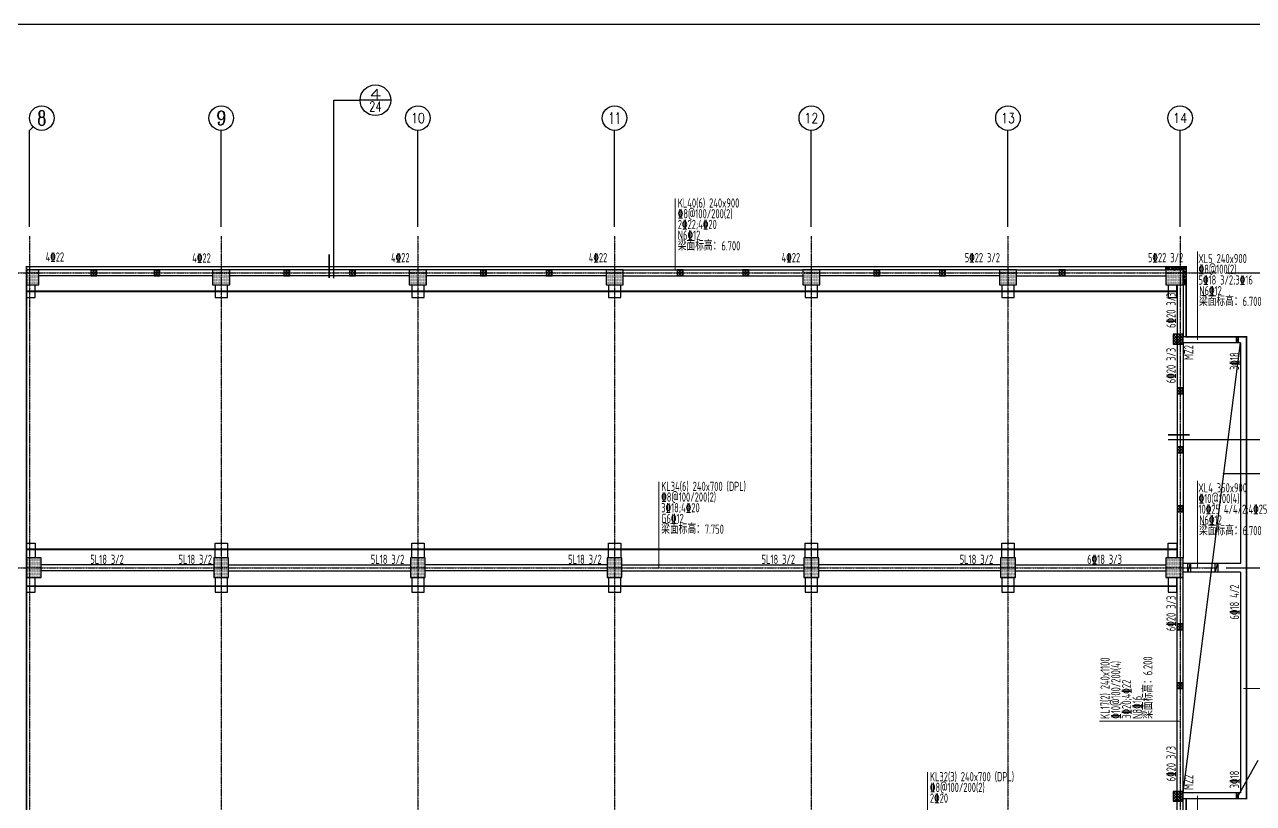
# Model space of a CAD drawing. Extents: x 254514 to 862351, y -189244 to 655075.
# Drawn here: x 321870 to 371854, y 33030 to 64728 of the extents above; entities that cross this region are included whole.
import ezdxf
from ezdxf.enums import TextEntityAlignment as Align

# ---------------------------------------------------------------- set-up
doc = ezdxf.new("R2010")
doc.units = 0
doc.header["$LTSCALE"] = 10
for name, pattern in [('CENTER', [2, 1.25, -0.25, 0.25, -0.25]), ('CENTER2', [1.125, 0.75, -0.125, 0.125, -0.125]), ('DASHED2', [0.375, 0.25, -0.125])]:
    doc.linetypes.add(name, pattern=pattern)
doc.layers.get('0').update_dxf_attribs({"linetype": 'CONTINUOUS'})
for name, color, linetype in [('1-牛腿', 6, 'CONTINUOUS'), ('AXIS_TEXT', 7, 'CONTINUOUS'), ('结-板', 30, 'CONTINUOUS'), ('结-板-标注', 2, 'CONTINUOUS'), ('结-构造柱', 2, 'CONTINUOUS'), ('结-柱', 2, 'CONTINUOUS'), ('结-柱-填充', 1, 'CONTINUOUS'), ('结-标注', 3, 'CONTINUOUS'), ('结-梁', 4, 'DASHED2'), ('结-梁-X编号', 81, 'CONTINUOUS'), ('结-梁-X钢筋', 80, 'CONTINUOUS'), ('结-梁-Y编号', 201, 'CONTINUOUS'), ('结-梁-Y钢筋', 200, 'CONTINUOUS'), ('结-轴网', 10, 'CENTER2'), ('结-轴网-标注', 14, 'CONTINUOUS')]:
    doc.layers.add(name, color=color, linetype=linetype)
doc.layers.add('结-隐线', color=59, linetype='CONTINUOUS', plot=False)
doc.styles.add('_TCH_AXIS', font='COMPLEX', dxfattribs={"bigfont": 'GBCBIG'})
doc.styles.add('_TCH_LABEL', font='COMPLEX', dxfattribs={"bigfont": 'GBCBIG'})
doc.styles.add('BW_Rein', font='tssdeng.shx', dxfattribs={"width": 0.7, "bigfont": 'hztxt-tsz.shx'})
doc.styles.add('COMPLEX', font='COMPLEX')

# ---------------------------------------------------------------- blocks, each defined once
blk = doc.blocks.new('QZF-HY-CJ-01C')
at = {"layer": '结-柱-填充'}
h = blk.add_hatch(dxfattribs=at)
h.set_pattern_fill('DOTS', color=0, scale=15)
h.set_pattern_definition([(0, (-233740.425787793, 29198.67593458889), (11.90625, 23.8125), [0, -23.8125])])
h.paths.add_polyline_path([(48579.99970543873, 48119.99999984424), (48080.00058276387, 48119.99999984424), (48080.00116559031, 47519.99999984424), (48580.00028826518, 47519.99999984424)])
h = blk.add_hatch(dxfattribs=at)
h.set_pattern_fill('DOTS', color=0, scale=15)
h.set_pattern_definition([(0, (-226170.425787793, 29198.67593458889), (11.90625, 23.8125), [0, -23.8125])])
h.paths.add_polyline_path([(56349.99970543873, 48119.99999984424), (55650.00058276387, 48119.99999984424), (55650.00116559031, 47519.99999984424), (56350.00028826518, 47519.99999984424)])
h = blk.add_hatch(dxfattribs=at)
h.set_pattern_fill('DOTS', color=0, scale=15)
h.set_pattern_definition([(0, (-218170.425787793, 29198.67593458889), (11.90625, 23.8125), [0, -23.8125])])
h.paths.add_polyline_path([(64349.99970543873, 48119.99999984424), (63650.00058276387, 48119.99999984424), (63650.00116559031, 47519.99999984424), (64350.00028826518, 47519.99999984424)])
h = blk.add_hatch(dxfattribs=at)
h.set_pattern_fill('DOTS', color=0, scale=15)
h.set_pattern_definition([(0, (-210170.425787793, 29198.67593459992), (11.90625, 23.8125), [0, -23.8125])])
h.paths.add_polyline_path([(72349.99970543873, 48119.99999985527), (71650.00058276387, 48119.99999985527), (71650.0011655903, 47519.99999985527), (72350.00028826518, 47519.99999985527)])
h = blk.add_hatch(dxfattribs=at)
h.set_pattern_fill('DOTS', color=0, scale=15)
h.set_pattern_definition([(0, (-202170.425787793, 29198.67593458889), (11.90625, 23.8125), [0, -23.8125])])
h.paths.add_polyline_path([(80349.99970543873, 48119.99999984424), (79650.00058276387, 48119.99999984424), (79650.0011655903, 47519.99999984424), (80350.00028826518, 47519.99999984424)])
h = blk.add_hatch(dxfattribs=at)
h.set_pattern_fill('DOTS', color=0, scale=15)
h.set_pattern_definition([(0, (-194170.425787793, 29198.67593459992), (11.90625, 23.8125), [0, -23.8125])])
h.paths.add_polyline_path([(88349.99970543873, 48119.99999985527), (87650.00058276387, 48119.99999985527), (87650.0011655903, 47519.99999985527), (88350.00028826518, 47519.99999985527)])
h = blk.add_hatch(dxfattribs=at)
h.set_pattern_fill('DOTS', color=0, scale=15)
h.set_pattern_definition([(0, (-187400.4257877929, 29198.67593459794), (11.90625, 23.8125), [0, -23.8125])])
h.paths.add_polyline_path([(95119.99970543885, 48119.99999985329), (94420.00058276398, 48119.99999985329), (94420.00116559042, 47519.99999985329), (95120.00028826529, 47519.99999985329)])
h = blk.add_hatch(dxfattribs=at)
h.set_pattern_fill('DOTS', color=0, scale=15)
h.set_pattern_definition([(0, (-233740.4257875978, 17278.6759348081), (11.90625, 23.8125), [0, -23.8125])])
h.paths.add_polyline_path([(48679.99956293911, 36399.99999998906), (48080.00043722789, 36399.99999998906), (48080.00116578548, 35600.00000006345), (48680.00029149669, 35600.00000006345)])
h = blk.add_hatch(dxfattribs=at)
h.set_pattern_fill('DOTS', color=0, scale=15)
h.set_pattern_definition([(0, (-226120.4257876813, 17278.67593481904), (11.90625, 23.8125), [0, -23.8125])])
h.paths.add_polyline_path([(56299.99956285564, 36400), (55700.00043714442, 36400), (55700.00116570201, 35600.00000007439), (56300.00029141322, 35600.00000007439)])
h = blk.add_hatch(dxfattribs=at)
h.set_pattern_fill('DOTS', color=0, scale=15)
h.set_pattern_definition([(0, (-218120.4257876813, 17278.67593489343), (11.90625, 23.8125), [0, -23.8125])])
h.paths.add_polyline_path([(64299.99956285564, 36400.00000007439), (63700.00043714442, 36400.00000007439), (63700.00116570201, 35600.00000014878), (64300.00029141322, 35600.00000014878)])
h = blk.add_hatch(dxfattribs=at)
h.set_pattern_fill('DOTS', color=0, scale=15)
h.set_pattern_definition([(0, (-210120.4257876813, 17278.67593489343), (11.90625, 23.8125), [0, -23.8125])])
h.paths.add_polyline_path([(72299.99956285564, 36400.00000007439), (71700.00043714442, 36400.00000007439), (71700.00116570201, 35600.00000014878), (72300.00029141322, 35600.00000014878)])
h = blk.add_hatch(dxfattribs=at)
h.set_pattern_fill('DOTS', color=0, scale=15)
h.set_pattern_definition([(0, (-202120.4257876813, 17278.67593489343), (11.90625, 23.8125), [0, -23.8125])])
h.paths.add_polyline_path([(80299.99956285564, 36400.00000007439), (79700.00043714442, 36400.00000007439), (79700.00116570201, 35600.00000014878), (80300.00029141322, 35600.00000014878)])
h = blk.add_hatch(dxfattribs=at)
h.set_pattern_fill('DOTS', color=0, scale=15)
h.set_pattern_definition([(0, (-194120.4257876813, 17278.67593489343), (11.90625, 23.8125), [0, -23.8125])])
h.paths.add_polyline_path([(88299.99956285564, 36400.00000007439), (87700.00043714442, 36400.00000007439), (87700.00116570201, 35600.00000014878), (88300.00029141322, 35600.00000014878)])
h = blk.add_hatch(dxfattribs=at)
h.set_pattern_fill('DOTS', color=0, scale=15)
h.set_pattern_definition([(0, (-187300.4257875861, 17278.6759316363), (11.90625, 23.8125), [0, -23.8125])])
h.paths.add_polyline_path([(95119.9995629508, 36399.99999681726), (94419.99963569664, 36399.99999681726), (94420.00036425423, 35599.99999689165), (95120.00029150839, 35599.99999689165)])
at = {"layer": '结-柱', "linetype": 'ByBlock', "lineweight": -2, "ltscale": 0.4, "transparency": 16777216}
for points in [[(48579.99999997544, 48119.99999998909), (48079.99999970512, 48120.00000001179), (48079.99999970512, 47520.00000001179), (48579.99999997544, 47519.99999998909)], [(56349.99999997544, 48119.99999998909), (55649.99999997544, 48119.99999998909), (55649.99999997544, 47519.99999998909), (56349.99999997544, 47519.99999998909)], [(64349.99999997544, 48119.99999998909), (63649.99999997544, 48120.00000000003), (63649.99999997544, 47520.00000000003), (64349.99999997544, 47519.99999998909)], [(72349.99999997544, 48119.99999998909), (71649.99999997544, 48119.99999998909), (71649.99999997544, 47519.99999998909), (72349.99999997544, 47519.99999998909)], [(80349.99999997544, 48119.99999998909), (79649.99999997544, 48119.99999998909), (79649.99999997544, 47519.99999998909), (80349.99999997544, 47519.99999998909)], [(88349.99999997544, 48120.00000000012), (87649.99999997544, 48120.00000000012), (87649.99999997544, 47520.00000000012), (88349.99999997544, 47520.00000000012)], [(95119.99999999756, 48119.99999998917), (94419.99999997555, 48119.99999998917), (94419.99999997538, 47519.999999989), (95119.99999999738, 47519.999999989)], [(48679.99999997544, 36400), (48080, 36400), (48080, 35600), (48679.99999997544, 35600)], [(56300, 36400), (55700, 36400), (55700, 35600), (56300, 35600)], [(64300, 36400.00000000003), (63700, 36400.00000000003), (63700, 35600.00000000003), (64300, 35600.00000000003)], [(72299.99999999994, 36400.00000000006), (71699.99999999994, 36400.00000000006), (71699.99999999994, 35600.00000000006), (72299.99999999994, 35600.00000000006)], [(80299.99999999994, 36400.00000000006), (79699.99999999994, 36400.00000000006), (79699.99999999994, 35600.00000000006), (80299.99999999994, 35600.00000000006)], [(88299.99999999994, 36400.00000000006), (87699.99999999994, 36400.00000000006), (87699.99999999994, 35600.00000000006), (88299.99999999994, 35600.00000000006)], [(95120.00000009511, 36399.99999674293), (94419.99999997544, 36400), (94419.99999997544, 35600), (95120.00000009511, 35599.99999674293)]]:
    blk.add_lwpolyline(points, close=True, dxfattribs=at)
blk = doc.blocks.new('_AXISO')
blk.add_circle((0, 0), 0.5)
at = {"layer": 'AXIS_TEXT', "style": 'COMPLEX', "width": 1.041666666666667}
blk.add_attdef('A', text='', height=0.56, dxfattribs=at).set_placement((-0.25, -0.28), (0.25, -0.28), align=Align.FIT)
blk = doc.blocks.new('QZF-HY-CJ-01A')
at = {"layer": '结-轴网'}
for p, q in [((48200, 49500), (48200, -1500)), ((56000, 49500), (56000, -1500)), ((64000, 49500), (64000, -1500)), ((72000, 49500), (72000, -1500)), ((80000, 49500), (80000, -1500)), ((88000, 49500), (88000, -1500)), ((95000, 49500), (95000, -1500)), ((-969.8324323161505, 48000), (96500, 48000)), ((-969.8324323161505, 36000), (96500, 36000))]:
    blk.add_line(p, q, dxfattribs=at)
at = {"layer": '结-轴网-标注'}
for p, q in [((48346.44660940673, 53946.44660940673), (48200, 53800)), ((48200.00000000908, 49875), (48200, 53800)), ((56000.00000000908, 49875), (56000, 53800)), ((64000.00000000908, 49875), (64000, 53800)), ((72000.00000000908, 49875), (72000, 53800)), ((80000.00000000908, 49875), (80000, 53800)), ((88000.00000000908, 49875), (88000, 53800)), ((95000.00000000908, 49875), (95000, 53800)), ((96875, 48000.00000000745), (101800, 48000)), ((96875, 36000.00000000745), (101800, 36000))]:
    blk.add_line(p, q, dxfattribs=at)
ref = blk.add_blockref('_AXISO', (48700, 54300), dxfattribs=dict(at, xscale=1000, yscale=1000, zscale=1000))
ref.add_attrib('A', '8', dxfattribs={"layer": 'AXIS_TEXT', "height": 582.4352060364905, "style": '_TCH_AXIS'}).set_placement((48505.85493132123, 54008.78239698173), (48894.14506867889, 54008.78239698173), align=Align.FIT)
ref = blk.add_blockref('_AXISO', (56000, 54300), dxfattribs=dict(at, xscale=1000, yscale=1000, zscale=1000))
ref.add_attrib('A', '9', dxfattribs={"layer": 'AXIS_TEXT', "height": 582.4352060364905, "style": '_TCH_AXIS'}).set_placement((55805.85493132123, 54008.78239698173), (56194.14506867889, 54008.78239698173), align=Align.FIT)
ref = blk.add_blockref('_AXISO', (64000, 54300), dxfattribs=dict(at, xscale=1000, yscale=1000, zscale=1000))
ref.add_attrib('A', '10', dxfattribs={"layer": 'AXIS_TEXT', "height": 410.55686850629, "style": '_TCH_AXIS'}).set_placement((63716.52025745995, 54094.72156574694), (64283.47974254005, 54094.72156574694), align=Align.FIT)
ref = blk.add_blockref('_AXISO', (72000, 54300), dxfattribs=dict(at, xscale=1000, yscale=1000, zscale=1000))
ref.add_attrib('A', '11', dxfattribs={"layer": 'AXIS_TEXT', "height": 460.9532255079627, "style": '_TCH_AXIS'}).set_placement((71736.59815685265, 54069.52338724607), (72263.40184314747, 54069.52338724607), align=Align.FIT)
ref = blk.add_blockref('_AXISO', (80000, 54300), dxfattribs=dict(at, xscale=1000, yscale=1000, zscale=1000))
ref.add_attrib('A', '12', dxfattribs={"layer": 'AXIS_TEXT', "height": 410.5568685062899, "style": '_TCH_AXIS'}).set_placement((79716.52025745995, 54094.72156574694), (80283.47974254005, 54094.72156574694), align=Align.FIT)
ref = blk.add_blockref('_AXISO', (88000, 54300), dxfattribs=dict(at, xscale=1000, yscale=1000, zscale=1000))
ref.add_attrib('A', '13', dxfattribs={"layer": 'AXIS_TEXT', "height": 410.55686850629, "style": '_TCH_AXIS'}).set_placement((87716.52025745995, 54094.72156574694), (88283.47974254005, 54094.72156574694), align=Align.FIT)
ref = blk.add_blockref('_AXISO', (95000, 54300), dxfattribs=dict(at, xscale=1000, yscale=1000, zscale=1000))
ref.add_attrib('A', '14', dxfattribs={"layer": 'AXIS_TEXT', "height": 392.5937016186606, "style": '_TCH_AXIS'}).set_placement((94710.2284583291, 54103.70314919064), (95289.7715416709, 54103.70314919064), align=Align.FIT)
blk = doc.blocks.new('qzf-hy-gzz-1c')
at = {"layer": '结-构造柱', "linetype": 'Continuous'}
h = blk.add_hatch(dxfattribs=at)
h.set_pattern_fill('ANSI37', color=256, scale=25)
h.set_pattern_definition([(45, (-227444.6689718787, -7447.33279931685), (-56.1266007566822, 56.12660075668221), []), (135, (-227444.6689718787, -7447.33279931685), (-56.12660075668221, -56.1266007566822), [])])
h.paths.add_polyline_path([(50694.999999983, 47880), (50934.999999983, 47880), (50934.999999983, 48120), (50694.999999983, 48120)])
h = blk.add_hatch(dxfattribs=at)
h.set_pattern_fill('ANSI37', color=256, scale=25)
h.set_pattern_definition([(45, (-224874.6689718469, -7447.33279931685), (-56.1266007566822, 56.12660075668221), []), (135, (-224874.6689718469, -7447.33279931685), (-56.12660075668221, -56.1266007566822), [])])
h.paths.add_polyline_path([(53265.00000001478, 47880), (53505.00000001478, 47880), (53505.00000001478, 48120), (53265.00000001478, 48120)])
h = blk.add_hatch(dxfattribs=at)
h.set_pattern_fill('ANSI37', color=256, scale=25)
h.set_pattern_definition([(45, (-219594.6689718469, -7447.33279931685), (-56.1266007566822, 56.12660075668221), []), (135, (-219594.6689718469, -7447.33279931685), (-56.12660075668221, -56.1266007566822), [])])
h.paths.add_polyline_path([(58545.00000001478, 47880), (58785.00000001478, 47880), (58785.00000001478, 48120), (58545.00000001478, 48120)])
h = blk.add_hatch(dxfattribs=at)
h.set_pattern_fill('ANSI37', color=256, scale=25)
h.set_pattern_definition([(45, (-216924.6689718787, -7447.33279931685), (-56.1266007566822, 56.12660075668221), []), (135, (-216924.6689718787, -7447.33279931685), (-56.12660075668221, -56.1266007566822), [])])
h.paths.add_polyline_path([(61214.999999983, 47880), (61454.999999983, 47880), (61454.999999983, 48120), (61214.999999983, 48120)])
h = blk.add_hatch(dxfattribs=at)
h.set_pattern_fill('ANSI37', color=256, scale=25)
h.set_pattern_definition([(45, (-211594.6689718151, -7447.33279931685), (-56.1266007566822, 56.12660075668221), []), (135, (-211594.6689718151, -7447.33279931685), (-56.12660075668221, -56.1266007566822), [])])
h.paths.add_polyline_path([(66545.00000004657, 47880), (66785.00000004657, 47880), (66785.00000004657, 48120), (66545.00000004657, 48120)])
h = blk.add_hatch(dxfattribs=at)
h.set_pattern_fill('ANSI37', color=256, scale=25)
h.set_pattern_definition([(45, (-208924.6689718787, -7447.33279931685), (-56.1266007566822, 56.12660075668221), []), (135, (-208924.6689718787, -7447.33279931685), (-56.12660075668221, -56.1266007566822), [])])
h.paths.add_polyline_path([(69214.999999983, 47880), (69454.999999983, 47880), (69454.999999983, 48120), (69214.999999983, 48120)])
h = blk.add_hatch(dxfattribs=at)
h.set_pattern_fill('ANSI37', color=256, scale=25)
h.set_pattern_definition([(45, (-203594.6689718151, -7447.33279931685), (-56.1266007566822, 56.12660075668221), []), (135, (-203594.6689718151, -7447.33279931685), (-56.12660075668221, -56.1266007566822), [])])
h.paths.add_polyline_path([(74545.00000004657, 47880), (74785.00000004657, 47880), (74785.00000004657, 48120), (74545.00000004657, 48120)])
h = blk.add_hatch(dxfattribs=at)
h.set_pattern_fill('ANSI37', color=256, scale=25)
h.set_pattern_definition([(45, (-200924.6689718786, -7447.332799317082), (-56.1266007566822, 56.12660075668221), []), (135, (-200924.6689718786, -7447.332799317082), (-56.12660075668221, -56.1266007566822), [])])
h.paths.add_polyline_path([(77214.99999998306, 47879.99999999977), (77454.99999998306, 47879.99999999977), (77454.99999998306, 48119.99999999977), (77214.99999998306, 48119.99999999977)])
h = blk.add_hatch(dxfattribs=at)
h.set_pattern_fill('ANSI37', color=256, scale=25)
h.set_pattern_definition([(45, (-195594.6689718469, -7447.332799317082), (-56.1266007566822, 56.12660075668221), []), (135, (-195594.6689718469, -7447.332799317082), (-56.12660075668221, -56.1266007566822), [])])
h.paths.add_polyline_path([(82545.00000001478, 47879.99999999977), (82785.00000001478, 47879.99999999977), (82785.00000001478, 48119.99999999977), (82545.00000001478, 48119.99999999977)])
h = blk.add_hatch(dxfattribs=at)
h.set_pattern_fill('ANSI37', color=256, scale=25)
h.set_pattern_definition([(45, (-192924.668971815, -7447.332799317082), (-56.1266007566822, 56.12660075668221), []), (135, (-192924.668971815, -7447.332799317082), (-56.12660075668221, -56.1266007566822), [])])
h.paths.add_polyline_path([(85215.00000004662, 47879.99999999977), (85455.00000004662, 47879.99999999977), (85455.00000004662, 48119.99999999977), (85215.00000004662, 48119.99999999977)])
h = blk.add_hatch(dxfattribs=at)
h.set_pattern_fill('ANSI37', color=256, scale=25)
h.set_pattern_definition([(45, (-188059.6689721468, -7447.332799358468), (-56.1266007566822, 56.12660075668221), []), (135, (-188059.6689721468, -7447.332799358468), (-56.12660075668221, -56.1266007566822), [])])
h.paths.add_polyline_path([(90079.9999997149, 47879.9999999585), (90319.9999997149, 47879.9999999585), (90319.9999997149, 48119.99999990026), (90079.9999997149, 48119.99999990026)])
h = blk.add_hatch(dxfattribs=at)
h.set_pattern_fill('ANSI37', color=256, scale=25)
h.set_pattern_definition([(45, (-183259.668971863, -10167.33279931932), (-56.1266007566822, 56.12660075668221), []), (135, (-183259.668971863, -10167.33279931932), (-56.12660075668221, -56.1266007566822), [])])
h.paths.add_polyline_path([(94719.99999999866, 45099.99999999753), (95119.99999999866, 45099.99999999753), (95119.99999999866, 45499.99999999753), (94719.99999999866, 45499.99999999753)])
h = blk.add_hatch(dxfattribs=at)
h.set_pattern_fill('ANSI37', color=256, scale=25)
h.set_pattern_definition([(45, (-183259.668971863, -12247.3327989222), (-56.1266007566822, 56.12660075668221), []), (135, (-183259.668971863, -12247.3327989222), (-56.12660075668221, -56.1266007566822), [])])
h.paths.add_polyline_path([(94879.99999999866, 43080.00000039465), (95119.99999999866, 43080.00000039465), (95119.99999999866, 43320.00000039465), (94879.99999999866, 43320.00000039465)])
h = blk.add_hatch(dxfattribs=at)
h.set_pattern_fill('ANSI37', color=256, scale=25)
h.set_pattern_definition([(45, (-183259.6689718629, -14647.33279901743), (-56.1266007566822, 56.12660075668221), []), (135, (-183259.6689718629, -14647.33279901743), (-56.12660075668221, -56.1266007566822), [])])
h.paths.add_polyline_path([(94879.99999999878, 40680.0000002993), (95119.99999999878, 40680.0000002993), (95119.99999999878, 40920.0000002993), (94879.99999999878, 40920.0000002993)])
h = blk.add_hatch(dxfattribs=at)
h.set_pattern_fill('ANSI37', color=256, scale=25)
h.set_pattern_definition([(45, (-183259.6689718627, -17047.33279911312), (-56.1266007566822, 56.12660075668221), []), (135, (-183259.6689718627, -17047.33279911312), (-56.12660075668221, -56.1266007566822), [])])
h.paths.add_polyline_path([(94879.99999999895, 38280.00000020373), (95119.99999999895, 38280.00000020373), (95119.99999999895, 38520.00000020373), (94879.99999999895, 38520.00000020373)])
h = blk.add_hatch(dxfattribs=at)
h.set_pattern_fill('ANSI37', color=256, scale=25)
h.set_pattern_definition([(45, (-183259.6689718624, -21847.33279920835), (-56.1266007566822, 56.12660075668221), []), (135, (-183259.6689718624, -21847.33279920835), (-56.12660075668221, -56.1266007566822), [])])
h.paths.add_polyline_path([(94879.99999999924, 33480.0000001085), (95119.99999999924, 33480.0000001085), (95119.99999999924, 33720.0000001085), (94879.99999999924, 33720.0000001085)])
h = blk.add_hatch(dxfattribs=at)
h.set_pattern_fill('ANSI37', color=256, scale=25)
h.set_pattern_definition([(45, (-183259.6689718626, -24247.33279924002), (-56.1266007566822, 56.12660075668221), []), (135, (-183259.6689718626, -24247.33279924002), (-56.12660075668221, -56.1266007566822), [])])
h.paths.add_polyline_path([(94879.99999999901, 31080.00000007672), (95119.99999999901, 31080.00000007672), (95119.99999999901, 31320.00000007672), (94879.99999999901, 31320.00000007672)])
h = blk.add_hatch(dxfattribs=at)
h.set_pattern_fill('ANSI37', color=256, scale=25)
h.set_pattern_definition([(45, (-183259.668971863, -28667.33279931929), (-56.1266007566822, 56.12660075668221), []), (135, (-183259.668971863, -28667.33279931929), (-56.12660075668221, -56.1266007566822), [])])
h.paths.add_polyline_path([(94719.99999999866, 26499.99999999756), (95119.99999999866, 26499.99999999756), (95119.99999999866, 26899.99999999756), (94719.99999999866, 26899.99999999756)])
for points in [[(50694.999999983, 47880), (50934.999999983, 47880), (50934.999999983, 48120), (50694.999999983, 48120)], [(53265.00000001478, 47880), (53505.00000001478, 47880), (53505.00000001478, 48120), (53265.00000001478, 48120)], [(58545.00000001478, 47880), (58785.00000001478, 47880), (58785.00000001478, 48120), (58545.00000001478, 48120)], [(61214.999999983, 47880), (61454.999999983, 47880), (61454.999999983, 48120), (61214.999999983, 48120)], [(66545.00000004657, 47880), (66785.00000004657, 47880), (66785.00000004657, 48120), (66545.00000004657, 48120)], [(69214.999999983, 47880), (69454.999999983, 47880), (69454.999999983, 48120), (69214.999999983, 48120)], [(74545.00000004657, 47880), (74785.00000004657, 47880), (74785.00000004657, 48120), (74545.00000004657, 48120)], [(77214.99999998306, 47879.99999999977), (77454.99999998306, 47879.99999999977), (77454.99999998306, 48119.99999999977), (77214.99999998306, 48119.99999999977)], [(82545.00000001478, 47879.99999999977), (82785.00000001478, 47879.99999999977), (82785.00000001478, 48119.99999999977), (82545.00000001478, 48119.99999999977)], [(85215.00000004662, 47879.99999999977), (85455.00000004662, 47879.99999999977), (85455.00000004662, 48119.99999999977), (85215.00000004662, 48119.99999999977)], [(90079.9999997149, 47879.9999999585), (90319.9999997149, 47879.9999999585), (90319.9999997149, 48119.99999990026), (90079.9999997149, 48119.99999990026)], [(94719.99999999866, 45099.99999999753), (95119.99999999866, 45099.99999999753), (95119.99999999866, 45499.99999999753), (94719.99999999866, 45499.99999999753)], [(94879.99999999866, 43080.00000039465), (95119.99999999866, 43080.00000039465), (95119.99999999866, 43320.00000039465), (94879.99999999866, 43320.00000039465)], [(94879.99999999878, 40680.0000002993), (95119.99999999878, 40680.0000002993), (95119.99999999878, 40920.0000002993), (94879.99999999878, 40920.0000002993)], [(94879.99999999895, 38280.00000020373), (95119.99999999895, 38280.00000020373), (95119.99999999895, 38520.00000020373), (94879.99999999895, 38520.00000020373)], [(94879.99999999924, 33480.0000001085), (95119.99999999924, 33480.0000001085), (95119.99999999924, 33720.0000001085), (94879.99999999924, 33720.0000001085)], [(94879.99999999901, 31080.00000007672), (95119.99999999901, 31080.00000007672), (95119.99999999901, 31320.00000007672), (94879.99999999901, 31320.00000007672)], [(94719.99999999866, 26499.99999999756), (95119.99999999866, 26499.99999999756), (95119.99999999866, 26899.99999999756), (94719.99999999866, 26899.99999999756)]]:
    blk.add_lwpolyline(points, close=True, dxfattribs=at)
at = {"layer": '结-构造柱', "linetype": 'Continuous', "style": 'BW_Rein', "width": 0.7}
for p in [(95538.50599755906, 44756.7675956905), (95538.50599755906, 27263.76858498139)]:
    blk.add_text('MZ2', height=375, rotation=90, dxfattribs=at).set_placement(p, align=Align.CENTER)

msp = doc.modelspace()

# ---------------------------------------------------------------- hatches: boundary and pattern name
at = {"layer": '结-柱-填充'}
h = msp.add_hatch(dxfattribs=at)
h.set_pattern_fill('ARMORED', color=256, scale=25)
h.set_pattern_definition([(49.99999999999999, (196160.2947508423, -230000.0000000596), (179.3150456501884, -15.68803374564878), [18.75, -206.25]), (355, (196160.2947508423, -230000.0000000596), (-34.68783340325, 188.048033425003), [15, -165]), (100.4514, (196175.2376708423, -230001.3073350596), (144.6273454285054, 172.3598855152384), [15.9350475, -175.285528]), (46.18420000000002, (196160.2947508423, -229950.0000000596), (266.8102621564111, -41.37975358225452), [28.12499999999996, -309.3749999999993]), (96.6356, (196182.5289370923, -229953.4483268096), (233.6656763871758, 243.5294677251104), [23.902572, -262.92825]), (351.1842, (196160.2947508423, -229950.0000000596), (233.6654862834068, 243.5296502313311), [22.5, -247.5]), (21, (196185.2947508423, -229962.5000000596), (149.2267630296154, -100.6547226663347), [18.75, -206.25]), (326.0000000000001, (196185.2947508423, -229962.5000000596), (60.82883298039543, 181.2875112617133), [15, -165]), (71.4514, (196197.7303090923, -229970.8879015596), (210.0556571453725, 80.6326241774881), [15.9350475, -175.285528]), (37.50000000000001, (196160.2947508423, -230000.0000000596), (3.039963829322667, 83.22346345782788), [0, -163, 0, -167.5, 0, -165.625]), (7.499999999999999, (196160.2947508423, -230000.0000000596), (65.76738436053715, 98.60292797059006), [0, -95.5, 0, -159.25, 0, -63.125]), (327.5, (196104.5447508423, -230000.0000000596), (133.4556090431022, -5.638717933594939), [0, -62.5, 0, -195, 0, -258.75]), (317.5, (196079.5447508423, -230000.0000000596), (145.7965423355966, 25.02624558307943), [0, -81.25, 0, -129.5, 0, -183.75]), (45, (196160.2947508423, -230000.0000000596), (-88.38834764831843, 88.38834764831844), [])])
h.paths.add_polyline_path([(368290.4269516243, 54741.32406521865), (368290.4269513547, 54871.32406519863), (369120.4269518011, 54871.3240651963), (369120.4269515211, 54141.32406518978), (368990.4269515211, 54141.32406518978), (368990.4269515267, 54741.3240652282)])

# ---------------------------------------------------------------- linework, layer by layer
at = {"layer": '1-牛腿'}
for p, q in [((321950.4269497395, 54141.32406526651), (321950.4269497395, 53621.32406520544)), ((322300.4269497395, 53621.32406520544), (322300.4269497395, 54141.32406526651)), ((329620.426956445, 54141.32406524442), (329620.426956445, 53621.32406516997)), ((330120.426956445, 53621.32406516997), (330120.426956445, 54141.32406524442)), ((337620.426956445, 54141.32406524989), (337620.426956445, 53621.32406517545)), ((338120.426956445, 53621.32406517545), (338120.426956445, 54141.32406524989)), ((345620.426956445, 54141.32406532976), (345620.426956445, 53621.32406525531)), ((346120.426956445, 53621.32406525531), (346120.426956445, 54141.32406532976)), ((353620.4269564204, 54141.32406524442), (353620.4269564204, 53621.32406516997)), ((354120.4269564204, 53621.32406516997), (354120.4269564204, 54141.32406524442)), ((361620.426956445, 54141.32406525545), (361620.426956445, 53621.324065181)), ((362120.426956445, 53621.324065181), (362120.426956445, 54141.32406525545)), ((368390.4269496446, 54141.32406524433), (368390.4269496446, 53621.26156523266)), ((368740.4269496446, 53621.26156523266), (368740.4269496446, 54141.32406524432)), ((321950.4269497395, 53621.32406520544), (322300.4269497395, 53621.32406520544)), ((329620.426956445, 53621.32406516997), (330120.426956445, 53621.32406516997)), ((337620.426956445, 53621.32406517545), (338120.426956445, 53621.32406517545)), ((345620.426956445, 53621.32406525531), (346120.426956445, 53621.32406525531)), ((353620.4269564204, 53621.32406516997), (354120.4269564204, 53621.32406516997)), ((361620.426956445, 53621.324065181), (362120.426956445, 53621.324065181)), ((368390.4269496445, 53621.26156523266), (368740.4269496446, 53621.26156523266)), ((321950.4269533833, 43021.32406530521), (321950.4269533833, 43621.32406525534)), ((321950.4269533832, 43621.32406525534), (322300.4269533833, 43621.32406525534)), ((322300.4269533833, 43621.32406525534), (322300.4269533833, 43021.32406530521)), ((329620.4269533833, 43021.32406525534), (329620.4269533833, 43621.32406525535)), ((329620.4269533833, 43621.32406525535), (330120.4269533833, 43621.32406525535)), ((330120.4269533833, 43621.32406525535), (330120.4269533833, 43021.32406525534)), ((337620.4269533833, 43021.32406525534), (337620.4269533833, 43621.32406525535)), ((337620.4269533833, 43621.32406525535), (338120.4269533833, 43621.32406525535)), ((338120.4269533833, 43621.32406525535), (338120.4269533833, 43021.32406525534)), ((345620.4269533833, 43021.32406525534), (345620.4269533833, 43621.32406525535)), ((345620.4269533833, 43621.32406525535), (346120.4269533833, 43621.32406525535)), ((346120.4269533833, 43621.32406525535), (346120.4269533833, 43021.32406525534)), ((353620.4269533833, 43021.32406525534), (353620.4269533833, 43621.32406525535)), ((353620.4269533833, 43621.32406525535), (354120.4269533833, 43621.32406525535)), ((354120.4269533833, 43621.32406525535), (354120.4269533833, 43021.32406525534)), ((361620.4269533833, 43021.32406525534), (361620.4269533833, 43621.32406525535)), ((361620.4269533833, 43621.32406525535), (362120.4269533833, 43621.32406525535)), ((362120.4269533833, 43621.32406525535), (362120.4269533833, 43021.32406525534)), ((368390.4269533833, 43021.32406199827), (368390.4269533833, 43621.26156199824)), ((368390.4269533833, 43621.26156199824), (368740.4269533833, 43621.26156199824)), ((368740.4269533833, 43621.26156199824), (368740.4269533833, 43021.32406199827)), ((321950.4269533833, 42221.32406520547), (321950.4269533833, 41621.32406525532)), ((322300.4269533833, 41621.32406525532), (322300.4269533833, 42221.32406520547)), ((329620.4269533833, 42221.32406525534), (329620.4269533833, 41621.38656525534)), ((330120.4269533833, 41621.38656525534), (330120.4269533833, 42221.32406525534)), ((337620.4269533833, 42221.32406525534), (337620.4269533833, 41621.38656525534)), ((338120.4269533833, 41621.38656525534), (338120.4269533833, 42221.32406525534)), ((345620.4269533833, 42221.32406525534), (345620.4269533833, 41621.38656525534)), ((346120.4269533833, 41621.38656525534), (346120.4269533833, 42221.32406525534)), ((353620.4269533833, 42221.32406525534), (353620.4269533833, 41621.38656525534)), ((354120.4269533833, 41621.38656525534), (354120.4269533833, 42221.32406525534)), ((361620.4269533833, 42221.32406525534), (361620.4269533833, 41621.38656525534)), ((362120.4269533833, 41621.38656525534), (362120.4269533833, 42221.32406525534)), ((368390.4269533833, 42221.32406199827), (368390.4269533833, 41621.38656199824)), ((368740.4269533833, 41621.38656199824), (368740.4269533833, 42221.32406199827)), ((321950.4269533832, 41621.32406525532), (322300.4269533833, 41621.32406525532)), ((329620.4269533833, 41621.38656525534), (330120.4269533833, 41621.38656525534)), ((337620.4269533833, 41621.38656525534), (338120.4269533833, 41621.38656525534)), ((345620.4269533833, 41621.38656525534), (346120.4269533833, 41621.38656525534)), ((353620.4269533833, 41621.38656525534), (354120.4269533833, 41621.38656525534)), ((361620.4269533833, 41621.38656525534), (362120.4269533833, 41621.38656525534)), ((368390.4269533833, 41621.38656199824), (368740.4269533833, 41621.38656199824))]:
    msp.add_line(p, q, dxfattribs=at)
at = {"layer": '1-牛腿', "linetype": 'CENTER', "const_width": 75}
for points in [[(368740.4269533833, 53871.32406525533), (321950.4269533833, 53871.32406525533)], [(368740.4269533833, 43371.32406525535), (321950.4269533833, 43371.32406525535)], [(368740.4269533833, 41871.32406525533), (321950.4269533833, 41871.32406525533)]]:
    msp.add_lwpolyline(points, dxfattribs=at)
at = {"layer": '结-板', "const_width": 60}
msp.add_lwpolyline([(321950.4269533832, 54871.32406525849), (321950.4269533774, 6371.32406413529), (329750.4269533833, 6371.324063953682), (329750.4269533833, 4821.324064323999), (337990.4269533833, 4821.324064323999), (337990.4269533833, 6371.324063761815), (346120.4269533557, 6371.324063569744), (346120.4269534062, 15921.32406525532), (356870.4269533834, 15921.32406525651), (356870.4269533837, 30371.32406526417), (369120.4269533757, 30371.32406500919), (369120.4269533739, 33221.32406525288), (371570.4269533832, 33221.32406525288), (371570.4269533833, 52021.32406525288), (369120.4269533631, 52021.32406525142), (369120.4269533604, 54871.32406524286)], close=True, dxfattribs=at)
at = {"layer": '结-板-标注'}
for p, q in [((371155.4269533833, 52021.32406525287), (371155.4269533833, 51781.32406525293)), ((371155.4269533833, 52021.32406525293), (371230.4269533833, 51781.32406525293)), ((371230.4269533833, 52021.32406525287), (371230.4269533833, 51781.32406525293)), ((369191.1839319397, 42442.88788761699), (369300.6147652682, 42799.76024289371)), ((370296.7935012769, 42439.45170997646), (370406.2243346054, 42796.32406525317)), ((371230.4269533833, 33341.32406525291), (372044.9066589467, 34793.77590828028)), ((371155.4269533833, 33461.32406525288), (371155.4269533833, 33221.32406525293)), ((371155.4269533833, 33461.32406525293), (371230.4269533833, 33221.32406525293)), ((371230.4269533833, 33461.32406525288), (371230.4269533833, 33221.32406525293))]:
    msp.add_line(p, q, dxfattribs=at)
for points in [[(369191.1839319397, 42799.76024289371), (369300.6147652682, 42799.76024289371), (369300.6147652682, 42442.88788761699), (369191.1839319397, 42442.88788761699)], [(370296.7935012769, 42799.76024289371), (370406.2243346054, 42799.76024289371), (370406.2243346054, 42442.88788761699), (370296.7935012769, 42442.88788761699)]]:
    msp.add_lwpolyline(points, close=True, dxfattribs=at)
at = {"layer": '结-柱'}
msp.add_lwpolyline([(368290.4269516243, 54741.32406521865), (368290.4269513547, 54871.32406519863), (369120.4269518011, 54871.3240651963), (369120.4269515211, 54141.32406518978), (368990.4269515211, 54141.32406518978), (368990.4269515267, 54741.3240652282)], close=True, dxfattribs=at)
at = {"layer": '结-标注'}
for p, q in [((334450.427906304, 61647.85008173189), (335516.2347821152, 61647.85008173189)), ((334450.427906304, 54409.55954549587), (334450.427906304, 61647.85008173189)), ((336766.2347821152, 61647.85008173189), (335516.2347821152, 61647.85008173189)), ((368990.4269565581, 33461.32406525288), (371330.4269533833, 51781.32406525288)), ((368385.038031897, 47842.73423030166), (370827.128803559, 47842.73423030166)), ((370827.128803559, 47842.73423030166), (375315.8378409672, 47842.73423030166)), ((370643.1203641312, 46452.9666789516), (372381.2864757686, 46452.9666789516))]:
    msp.add_line(p, q, dxfattribs=at)
at = {"layer": '结-标注', "const_width": 62.5}
for points in [[(334262.927906304, 54409.55954549587), (334262.927906304, 55370.28657190813)], [(368385.038031897, 48030.23423030166), (369256.8597954059, 48030.23423030166)]]:
    msp.add_lwpolyline(points, dxfattribs=at)
at = {"layer": '结-标注', "const_width": 39.75}
msp.add_lwpolyline([(370627.0578563762, 46452.9666789516, 1), (370667.3078563762, 46452.9666789516, 1)], format="xyb", close=True, dxfattribs=at)
at = {"layer": '结-标注'}
msp.add_circle((336141.2347821152, 61647.85008173189), 625, dxfattribs=at)
at = {"layer": '结-梁', "linetype": 'ByBlock'}
for p, q in [((329520.4269533587, 54741.32406521914), (322450.4269533587, 54741.32406522262)), ((329520.4269533587, 54501.32406521914), (322450.4269533587, 54501.32406522262)), ((337520.4269533587, 54741.32406519521), (330220.4269533587, 54741.32406519881)), ((337520.4269533587, 54501.32406519521), (330220.4269533587, 54501.32406519881)), ((345520.4269533587, 54741.32406519521), (338220.4269533587, 54741.32406519881)), ((345520.4269533587, 54501.32406519521), (338220.4269533587, 54501.32406519881)), ((346220.4269533587, 54741.32406519521), (353520.4269533587, 54741.32406519881)), ((346220.4269533587, 54501.32406519521), (353520.4269533587, 54501.32406519881)), ((361520.4269533587, 54741.32406519521), (354220.4269533587, 54741.32406519881)), ((361520.4269533587, 54501.32406519521), (354220.4269533587, 54501.32406519881)), ((362220.4269533587, 54741.32406519521), (368290.4269533588, 54741.3240651982)), ((362220.4269533587, 54501.32406519521), (368290.4269533588, 54501.3240651982)), ((368750.4269565533, 54141.32406524433), (368750.4269565539, 43021.32406311497)), ((368990.4269565533, 54141.32406524433), (368990.4269565535, 52021.32406525288)), ((371570.4269533833, 52021.32406525288), (368990.4269565535, 52021.32406525288)), ((371570.4269533833, 52021.32406525288), (371570.4269533833, 33221.32406525291)), ((371330.4269533833, 51781.32406525288), (368990.4269565535, 51781.32406525288)), ((368990.4269565535, 51781.32406525288), (368990.4269565539, 43021.32406199826)), ((371330.4269533833, 51781.32406525288), (371330.4269533833, 42796.32406525666)), ((329570.4269533833, 42741.32406526956), (322550.4269533587, 42741.32406524615)), ((329570.4269533833, 42501.32406526956), (322550.4269533587, 42501.32406524615)), ((330170.4269533833, 42741.32406526956), (337570.4269533833, 42741.32406524488)), ((330170.4269533833, 42501.32406526956), (337570.4269533833, 42501.32406524488)), ((345570.4269533833, 42741.32406526955), (338170.4269533833, 42741.32406524488)), ((345570.4269533833, 42501.32406526955), (338170.4269533833, 42501.32406524488)), ((346170.4269533833, 42741.32406526955), (353570.4269533833, 42741.32406524488)), ((346170.4269533833, 42501.32406526955), (353570.4269533833, 42501.32406524488)), ((361570.4269533833, 42741.32406526955), (354170.4269533833, 42741.32406524488)), ((361570.4269533833, 42501.32406526955), (354170.4269533833, 42501.32406524488)), ((362170.4269533833, 42741.32406526955), (368290.4269533587, 42741.32406524528)), ((362170.4269533833, 42501.32406526955), (368290.4269533587, 42501.32406524528)), ((371330.4269533833, 42796.32406525663), (368990.4269534784, 42796.3240652488)), ((368750.4269565593, 31101.32406525253), (368750.4269565539, 42221.32406311497)), ((371330.4269533833, 42446.3240652566), (368990.4269534784, 42446.3240652488)), ((368990.4269565581, 33461.32406525288), (368990.4269565539, 42221.32406199826)), ((371330.4269533833, 42446.3240652566), (371330.4269533833, 33461.32406525288)), ((371330.4269533833, 33461.32406525288), (368990.4269565583, 33461.32406525288)), ((371570.4269533833, 33221.32406525291), (368990.4269565584, 33221.32406525291)), ((368990.4269565593, 31101.32406525183), (368990.4269565584, 33221.32406525291))]:
    msp.add_line(p, q, dxfattribs=at)
at = {"layer": '结-梁-X编号', "lineweight": 18}
for p, q in [((348340.0664930773, 54746.32406524442), (348340.0664930773, 57651.32406524442)), ((369578.1849535731, 51901.32406522307), (369578.1849535731, 55490.72714231833)), ((347666.4319250827, 42621.32406524442), (347666.4319250827, 46121.32406524442)), ((369578.1849535731, 42621.32406524441), (369578.1849535731, 46160.72714233967)), ((358595.0005920081, 30621.32406649377), (358595.0005920081, 34304.30258041212)), ((369578.1849535731, 31477.12500473112), (369578.1849535731, 33341.32406523395))]:
    msp.add_line(p, q, dxfattribs=at)
at = {"layer": '结-梁-Y编号', "lineweight": 18}
for p, q in [((374426.9456861652, 37710.45826854672), (371450.4269533587, 37710.45826854672)), ((365589.6767555372, 36372.7590911711), (368870.4269533587, 36372.7590911711))]:
    msp.add_line(p, q, dxfattribs=at)
at = {"layer": '结-隐线'}
msp.add_lwpolyline([(254513.9923443431, -7022.086835787399), (399076.4923443431, -7022.086835787399), (399076.4923443431, 64727.9131642126), (254513.9923443431, 64727.9131642126)], close=True, dxfattribs=at)

# ---------------------------------------------------------------- block references
at = {"layer": '结-构造柱'}
msp.add_blockref('qzf-hy-gzz-1c', (273870.4269533833, 6621.32406525535), dxfattribs=at)
at = {"layer": '结-柱'}
msp.add_blockref('QZF-HY-CJ-01C', (273870.4269533833, 6621.324065255329), dxfattribs=at)
at = {"layer": '结-轴网'}
msp.add_blockref('QZF-HY-CJ-01A', (273870.4269533833, 6621.32406525535), dxfattribs=at)

# ---------------------------------------------------------------- texts
at = {"layer": '结-标注', "style": '_TCH_LABEL'}
for s, width, p, p2 in [('4', 1.640625000000187, (335889.6771346465, 61698.16161122566), (336392.792429584, 61698.16161122566)), ('24', 0.7291666666667498, (335889.6771346465, 61195.04631628815), (336392.792429584, 61195.04631628815))]:
    msp.add_text(s, height=402.4922359499622, dxfattribs=dict(at, width=width)).set_placement(p, p2, align=Align.FIT)
at = {"layer": '结-梁-X编号', "color": 6, "style": 'BW_Rein', "width": 0.7}
for s, p in [('KL40(6) 240x900', (348439.6664930773, 57277.82406524442)), ('XL5 240x900', (369609.5966061322, 55018.08651273957)), ('KL34(6) 240x700 (DPL)', (347766.0319250827, 45747.82406524442)), ('XL4 350x900', (369609.5966061322, 45688.08651276091)), ('KL32(3) 240x700 (DPL)', (358694.6005920082, 33930.80258041212))]:
    msp.add_text(s, height=375, dxfattribs=at).set_placement(p)
at = {"layer": '结-梁-X编号', "style": 'BW_Rein', "width": 0.7}
for s, p in [('%%1328@100/200(2)', (348439.6664930773, 56842.07406524442)), ('2%%13222;4%%13220', (348439.6664930773, 56406.32406524442)), ('N6%%13212', (348439.6664930773, 55970.57406524442)), ('梁面标高：6.700', (348439.6664930773, 55534.82406524442)), ('%%1328@100/200(2)', (347766.0319250827, 45312.07406524442)), ('3%%13218;4%%13220', (347766.0319250827, 44876.32406524442)), ('G6%%13212', (347766.0319250827, 44440.57406524442)), ('梁面标高：7.750', (347766.0319250827, 44004.82406524442)), ('%%1328@100/200(2)', (358694.6005920082, 33495.05258041212)), ('2%%13220', (358694.6005920082, 33059.30258041212))]:
    msp.add_text(s, height=375, dxfattribs=at).set_placement(p)
at = {"layer": '结-梁-X编号', "lineweight": 18, "style": 'BW_Rein', "width": 0.7}
for s, p in [('%%1328@100(2)', (369627.3708088303, 54582.33651273957)), ('5%%13218 3/2;3%%13216', (369619.8159308409, 54146.58651273957)), ('N6%%13212', (369650.9485113292, 53710.83651273957)), ('梁面标高：6.700', (369641.6528124704, 53275.08651273957)), ('%%13210@100(4)', (369627.3708088303, 45252.33651276091)), ('10%%13225 4/4/2;4%%13225', (369619.8159308409, 44816.58651276091)), ('N6%%13212', (369650.9485113292, 44380.83651276091)), ('梁面标高：6.700', (369641.6528124704, 43945.08651276091))]:
    msp.add_text(s, height=375, dxfattribs=at).set_placement(p)
at = {"layer": '结-梁-X钢筋', "style": 'BW_Rein', "width": 0.7}
for s, p in [('4%%13222', (323480.6837769785, 55082.03933677777)), ('4%%13222', (329445.4269819187, 55041.85219580633)), ('4%%13222', (337531.148513085, 55054.47992378663)), ('4%%13222', (345573.1947448494, 55054.47992378663)), ('4%%13222', (353419.5614904955, 55054.47992378663)), ('5%%13222 3/2', (361545.726442769, 55054.47992378663)), ('5%%13222 3/2', (369000.0149690274, 55054.47992378663)), ('5L18 3/2', (325907.6838174463, 42777.1750140394)), ('5L18 3/2', (329495.4269175959, 42777.1750140394)), ('5L18 3/2', (337317.6507062271, 42777.1750140394)), ('5L18 3/2', (345344.5708053812, 42777.1750140394)), ('5L18 3/2', (353210.2906780076, 42777.1750140394)), ('5L18 3/2', (361269.9661579273, 42777.1750140394)), ('6%%13218 3/3', (366506.0144116321, 42777.1750140394))]:
    msp.add_text(s, height=375, dxfattribs=at).set_placement(p, align=Align.RIGHT)
at = {"layer": '结-梁-Y编号', "color": 6, "style": 'BW_Rein', "width": 0.7}
msp.add_text('KL17(2) 240x1100', height=375, rotation=90, dxfattribs=at).set_placement((366006.1288375812, 36472.3590911711))
at = {"layer": '结-梁-Y编号', "style": 'BW_Rein', "width": 0.7}
for s, p in [('%%13210@100/200(4)', (366441.8788375812, 36472.3590911711)), ('梁面标高：6.200', (367749.1288375812, 36472.3590911711)), ('3%%13220;4%%13222', (366877.6288375812, 36472.3590911711)), ('N8%%13216', (367313.3788375812, 36472.3590911711))]:
    msp.add_text(s, height=375, rotation=90, dxfattribs=at).set_placement(p)
at = {"layer": '结-梁-Y钢筋', "style": 'BW_Rein', "width": 0.7}
for p in [(368690.9260235295, 53821.36727629862), (368690.9260235295, 51572.1212713046), (368690.9260235295, 41482.347213188), (368690.9260235295, 35368.87005263408)]:
    msp.add_text('6%%13220 3/3', height=375, rotation=90, dxfattribs=at).set_placement(p, align=Align.RIGHT)
for s, p in [('3%%13218', (371268.6061226727, 50669.69008895456)), ('6%%13218 4/2', (371268.6061226727, 40515.4727822978)), ('3%%13218', (371268.6061226727, 33645.16768270456))]:
    msp.add_text(s, height=375, rotation=90, dxfattribs=at).set_placement(p)

doc.saveas('drawing.dxf')
